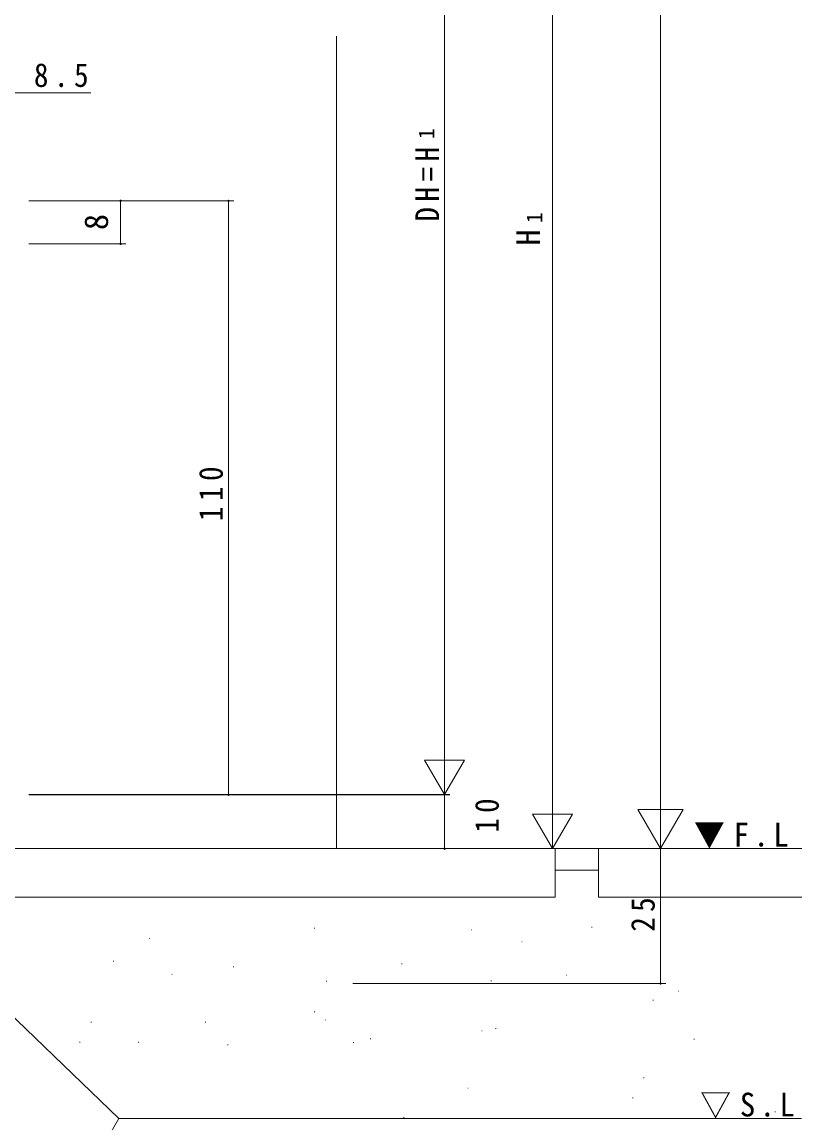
# Model space of a CAD drawing. Units: millimetres, scale not verified. Extents: x -841 to 746, y -594 to 534.
# Drawn here: x -396.4 to -251.9, y -277.2 to -73.3 of the extents above; entities that cross this region are included whole.
import ezdxf
from ezdxf.enums import TextEntityAlignment as Align

# ---------------------------------------------------------------- set-up
doc = ezdxf.new("R2010")
doc.units = ezdxf.units.MM
doc.header["$LTSCALE"] = 2
doc.layers.add('0-2_USER1', color=7, linetype='Continuous')
doc.layers.add('0-4_YSS_K', color=3, linetype='Continuous', lineweight=9)
doc.layers.add('0-5_YKK_D', color=6, linetype='Continuous', lineweight=9)
doc.styles.add('ＭＳ ゴシック', font='')
doc.styles.get('ＭＳ ゴシック').set_extended_font_data('MS Gothic')

msp = doc.modelspace()

# ---------------------------------------------------------------- linework, layer by layer
at = {"layer": '0-4_YSS_K'}
for p, q in [((-338.154, -75.873), (-338.154, -226.373)), ((-297.654, -226.373), (-397.654, -226.373)), ((-297.654, -235.373), (-297.654, -226.373)), ((-289.654, -226.373), (-289.654, -235.373)), ((-251.949, -226.373), (-289.654, -226.373)), ((-297.654, -230.373), (-289.654, -230.373)), ((-397.654, -235.373), (-297.654, -235.373)), ((-289.654, -235.373), (-251.949, -235.373)), ((-342.293, -241.072), (-342.193, -241.072)), ((-313.167, -241.418), (-313.067, -241.418)), ((-290.932, -240.901), (-290.832, -240.901)), ((-372.803, -242.989), (-372.703, -242.989)), ((-303.859, -243.656), (-303.759, -243.656)), ((-379.525, -247.211), (-379.425, -247.211)), ((-357.29, -248.244), (-357.189, -248.244)), ((-326.095, -247.728), (-325.995, -247.728)), ((-368.666, -249.707), (-368.566, -249.707)), ((-295.586, -249.795), (-295.486, -249.795)), ((-404.706, -251.073), (-378.454, -276.373)), ((-340.057, -250.891), (-339.957, -250.891)), ((-309.548, -250.828), (-309.448, -250.828)), ((-274.901, -252.787), (-274.801, -252.787)), ((-279.555, -254.446), (-279.455, -254.446)), ((-342.293, -256.575), (-342.193, -256.575)), ((-383.662, -258.492), (-383.562, -258.492)), ((-362.461, -258.492), (-362.361, -258.492)), ((-340.225, -258.063), (-340.125, -258.063)), ((-311.266, -260.13), (-311.166, -260.13)), ((-308.681, -259.676), (-308.581, -259.676)), ((-385.731, -262.197), (-385.631, -262.197)), ((-374.871, -262.197), (-374.771, -262.197)), ((-358.324, -262.714), (-358.224, -262.714)), ((-335.054, -262.259), (-334.954, -262.259)), ((-331.911, -261.626), (-331.811, -261.626)), ((-271.966, -261.68), (-271.866, -261.68)), ((-271.966, -261.68), (-271.866, -261.68)), ((-281.274, -268.807), (-281.174, -268.807)), ((-313.852, -270.741), (-313.752, -270.741)), ((-283.342, -272.532), (-283.242, -272.532)), ((-256.97, -275.116), (-256.87, -275.116)), ((-325.746, -276.15), (-325.646, -276.15))]:
    msp.add_line(p, q, dxfattribs=at)
msp.add_lwpolyline([(-648.269, -276.373), (-563.454, -276.373), (-546.133, -306.373), (-395.774, -306.373), (-378.454, -276.373), (-252.06, -276.373)], dxfattribs=at)
at = {"layer": '0-5_YKK_D'}
for p, q in [((-278.151, -217.973), (-278.151, 265.227)), ((-318.154, -208.973), (-318.154, 5.223)), ((-298.151, -218.973), (-298.151, -4.777)), ((-395.154, -106.373), (-377.154, -106.373)), ((-395.154, -106.394), (-357.154, -106.394)), ((-378.154, -106.373), (-378.154, -114.373)), ((-358.154, -216.394), (-358.154, -106.394)), ((-395.154, -114.373), (-377.154, -114.373)), ((-318.154, -216.373), (-318.154, -203.556)), ((-318.154, -216.373), (-321.854, -209.964)), ((-314.454, -209.964), (-321.854, -209.964)), ((-318.154, -216.373), (-314.454, -209.964)), ((-278.151, -226.373), (-278.151, -211.824)), ((-298.151, -226.373), (-298.151, -213.556)), ((-395.154, -216.373), (-317.154, -216.373)), ((-395.154, -216.394), (-357.154, -216.394)), ((-395.154, -216.394), (-317.151, -216.394)), ((-318.151, -216.394), (-318.151, -226.373)), ((-298.151, -226.373), (-301.851, -219.964)), ((-294.451, -219.964), (-301.851, -219.964)), ((-298.151, -226.373), (-294.451, -219.964)), ((-278.151, -226.373), (-282.351, -219.098)), ((-273.951, -219.098), (-282.351, -219.098)), ((-278.151, -226.373), (-273.951, -219.098)), ((-395.154, -226.373), (-317.151, -226.373)), ((-395.154, -226.373), (-277.151, -226.373)), ((-395.154, -226.373), (-297.151, -226.373)), ((-278.151, -226.373), (-278.151, -251.373)), ((-335.154, -251.373), (-277.151, -251.373))]:
    msp.add_line(p, q, dxfattribs=at)
msp.add_lwpolyline([(-406.654, -86.373), (-398.154, -86.373), (-383.647, -86.373)], dxfattribs=at)
for centre, start, end in [((-378.154, -106.373), 90, 270), ((-378.154, -106.373), 270, 90), ((-358.154, -106.394), 90, 270), ((-358.154, -106.394), 270, 90), ((-378.154, -114.373), 90, 270), ((-378.154, -114.373), 270, 90), ((-358.154, -216.394), 90, 270), ((-358.154, -216.394), 270, 90), ((-318.151, -226.373), 90, 270), ((-318.151, -226.373), 270, 90), ((-278.151, -251.373), 90, 270), ((-278.151, -251.373), 270, 90)]:
    msp.add_arc(centre, 0.128, start, end, dxfattribs=at)

# ---------------------------------------------------------------- texts
at = {"layer": '0-2_USER1', "char_height": 4.399, "attachment_point": 7, "style": 'ＭＳ ゴシック'}
for s, insert in [('\\T1.29;\\W0.95;▼F.L', (-271.949, -226.373)), ('\\T1.29;\\W0.95;▽S.L', (-270.801, -276.373))]:
    msp.add_mtext(s, dxfattribs=dict(at, insert=insert))
at = {"layer": '0-5_YKK_D', "color": 4, "style": 'ＭＳ ゴシック'}
for p in [(-319.154, -94.945), (-299.151, -110.525)]:
    msp.add_text('1', height=2.933, rotation=90, dxfattribs=at).set_placement(p, align=Align.BOTTOM_LEFT)
at = {"layer": '0-5_YKK_D', "color": 7, "style": 'ＭＳ ゴシック'}
for s, p in [('8', (-379.154, -111.813)), ('H', (-299.151, -114.665))]:
    msp.add_text(s, height=4.399, rotation=90, dxfattribs=at).set_placement(p, align=Align.BOTTOM_LEFT)
at = {"layer": '0-5_YKK_D', "color": 7, "insert": (-394.2, -85.373), "char_height": 4.399, "attachment_point": 7, "style": 'ＭＳ ゴシック'}
msp.add_mtext('\\T1.38;\\W0.9;8.5', dxfattribs=at)
at = {"layer": '0-5_YKK_D', "color": 7, "char_height": 4.399, "attachment_point": 7, "rotation": 90, "style": 'ＭＳ ゴシック'}
for s, insert in [('\\T1.38;\\W0.9;DH=H', (-319.154, -110.245)), ('\\T1.38;\\W0.9;110', (-359.154, -165.714)), ('\\T1.36;\\W0.9;10', (-308.047, -223.419)), ('\\T1.36;\\W0.9;25', (-279.151, -241.753))]:
    msp.add_mtext(s, dxfattribs=dict(at, insert=insert))

doc.saveas('drawing.dxf')
